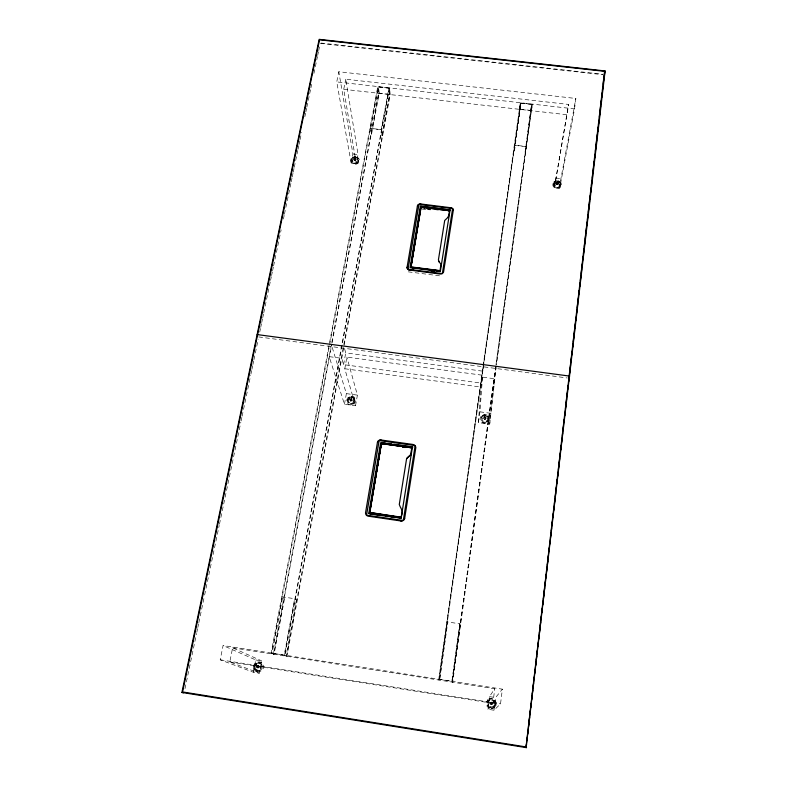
<?xml version="1.0" encoding="UTF-8"?>
<svg xmlns="http://www.w3.org/2000/svg" width="787" height="787" viewBox="0 0 787 787"><rect width="100%" height="100%" fill="white"/><g stroke="black" fill="none" stroke-linecap="round" stroke-linejoin="round"><path stroke-width="0.59" stroke-dasharray="3.94 2.95" d="M262.278 666.186L262.13 667.858M459.706 625.203L459.756 623.855L451.846 682.044L460.179 623.865L447.085 621.878L447.587 623.353L439.559 680.125L447.508 621.986L447.587 623.353M478.407 422.599L480.965 387.066L482.638 375.251L346.89 357.111L344.775 368.749L355.527 405.748L344.46 404.233L329.153 356.629L341.735 358.311L343.575 364.647L481.25 383.121L481.683 377.032L494.551 378.754L489.691 424.144L478.407 422.599L479.922 411.827L482.638 375.251M347.874 402.098L348.07 399.471L350.146 397.691L352.891 397.799L354.691 399.727L354.504 402.364L352.428 404.144L349.684 404.036L347.382 401.645M483.405 364.922L482.943 371.189L345.729 352.891L344.529 348.562M484.822 415.93L483.838 418.428L484.822 415.93L486.032 416.776L485.097 418.595L484.762 416.618L485.904 418.133L484.703 417.287L483.936 417.769M484.153 419.028L485.038 419.294L486.032 416.776M514.452 151.094L520.994 103.225L531.559 104.425L525.411 152.373L526.109 146.49L514.678 145.162L514.088 151.045L520.994 103.225M519.646 109.354L520.315 102.743L438.723 680.017L520.66 102.979L531.943 104.258L496.105 364.666M438.949 679.27L439.136 680.057L520.66 102.979M489.691 424.144L496.095 367.824M525.057 152.334L531.559 104.425M531.53 110.711L532.327 104.1L496.469 364.843M232.618 647.809L494.748 688.773L489.475 696.623L487.861 709.264L493.98 710.228L500.532 703.893L502.362 689.156L223.085 645.537L220.212 659.811L253.394 672.265L259.307 673.2L261.648 660.883L232.618 647.809L229.804 661.926L259.307 673.2M574.54 108.891L575.838 98.464L338.803 71.735L336.757 81.897L351.169 163.125L356.314 163.735L358.055 154.567L345.749 79.202L568.627 104.445L554.442 187.385L559.734 188.014L574.54 108.891L336.757 81.897M487.861 709.264L492.908 703.322L494.748 688.773M493.98 710.228L495.574 697.587L502.362 689.156M559.734 188.014L560.915 178.639L575.838 98.464M554.442 187.385L568.627 104.445M495.79 366.024L452.269 682.103L495.928 365.886M495.958 364.804L531.943 104.258M496.194 365.955L452.682 682.201L452.663 681.394M422.107 209.076L425.747 209.49M355.527 405.748L357.406 395.123L346.89 357.111M558.081 180.695L558.199 184.02L557.885 181.787L557.117 183.371L558.593 181.856L558.081 180.695L556.793 181.138L556.409 183.292L556.911 184.463L557.776 184.453M344.46 404.233L346.378 393.628L331.75 345.896M556.34 183.873L556.911 184.463L556.793 181.138M343.575 364.647L345.729 352.891M296.355 600.363L286.094 656.142L284.225 655.128L294.633 598.769L296.758 600.432L294.987 598.769L282.208 596.831L284.53 598.573L274.092 654.272L272.105 653.24L282.681 596.949L284.53 598.573M381.203 129.786L388.876 88.223L378.527 87.042L370.726 128.556L371.513 134.351L370.343 128.32L381.538 129.629L382.246 135.61L381.203 129.786L370.726 128.556M389.211 88.055L284.579 655.158L286.498 656.21L389.84 94.361L389.211 88.055L378.154 86.806L271.623 653.141L273.679 654.204L331.829 344.096M342.138 344.991L284.933 655.197L286.97 656.309L390.204 94.597L389.545 87.898L342.355 343.781M381.892 135.571L389.486 94.322L388.876 88.223M331.494 344.165L273.345 654.174L271.141 653.043L377.78 86.56L378.557 93.269L331.721 342.965M332.055 342.886L378.881 93.112L378.154 86.806M371.513 134.351L379.236 93.151L378.527 87.042M253.394 672.265L255.755 659.959L223.085 645.537M351.169 163.125L352.93 153.957L338.803 71.735M354.701 401.203L354.799 399.766M356.314 163.735L343.732 89.295L345.749 79.202M184.994 688.694L196.573 633.466M196.819 632.266L197.576 628.665M197.832 627.465L198.58 623.865M198.836 622.665L204.374 596.251M204.62 595.051L219.209 525.411M219.465 524.211L240.852 422.166M241.097 420.966L241.855 417.366M242.111 416.166L250.66 375.34M250.915 374.14L251.673 370.539M251.919 369.339L252.676 365.739M252.922 364.538L253.68 360.938M253.935 359.738L258.205 339.325M259.72 332.114L260.477 328.504M260.733 327.303L261.491 323.693M261.737 322.483L262.494 318.883M262.75 317.673L263.507 314.062M263.753 312.862L270.305 281.579M270.561 280.379L271.318 276.768M271.574 275.568L272.322 271.958M272.577 270.758L273.335 267.147M273.591 265.947L281.146 229.853M283.418 219.022L284.176 215.412M284.432 214.212L290.983 182.928M291.239 181.728L291.987 178.118M292.243 176.918L293 173.307M293.256 172.097L294.004 168.497M294.259 167.287L296.778 155.255M297.033 154.055L297.791 150.445M298.047 149.245L298.794 145.634M299.05 144.434L299.808 140.824M300.063 139.614L301.569 132.403M304.844 116.761L305.602 113.151M305.858 111.951L306.615 108.34M306.861 107.13L310.649 89.088M310.904 87.888L311.652 84.278M313.924 73.447L317.456 56.605M317.702 55.405L318.46 51.794M318.715 50.594L319.473 46.984M487.95 418.064L487.399 420.297L485.353 421.488L483.002 420.937L481.742 418.959L482.303 416.726M357.918 159.545L357.328 161.453L355.409 162.476L353.284 162.024L352.192 160.351M492.485 703.273L491.629 704.503L491.265 702.171L492.485 703.273L491.186 702.25L490.36 702.83M490.596 704.316L491.56 704.631L492.652 703.076L491.186 702.279L492.15 702.565M491.354 702.073L490.232 703.608L491.56 704.631L492.377 704.05M485.038 419.294L485.923 418.123L484.703 417.267L483.818 418.428L485.038 419.294L485.795 418.792M491.55 704.601L490.409 703.411M354.307 160.214L355.822 159.997M355.685 160.155L354.022 159.712L354.681 157.616L354.917 159.299L353.658 157.479L354.494 156.505L355.567 157.213L355.94 159.436L354.475 160.332M354.16 159.141L355.675 158.925M355.498 158.817L354.022 159.712L355.104 160.41L355.94 159.436L354.288 158.984M255.765 663.834L256.473 663.264L255.204 664.395L257.074 662.703L260.29 662.87L262.356 665.349M352.979 157.823L354.652 157.075L356.472 157.321M482.431 415.88L483.267 415.388M488.717 700.233L489.622 699.673M493.941 706.756L493.036 707.316M354.081 402.423L352.369 403.888L349.359 403.77M349.871 396.805L348.159 398.271L349.871 396.805L352.871 396.923L354.858 399.048M560.128 186.027L558.593 187.336L555.73 187.247L553.733 185.388M555.809 181.108L554.274 182.407L555.809 181.108L558.672 181.187L560.669 183.046M487.242 421.389L486.415 421.871M258.539 667.779L258.293 667.868A1.18 1.121 -62.6 0 1 257.556 667.789L257.093 666.235L258.175 665.517L257.133 667.592L257.113 666.245L258.618 665.674L259.198 666.461M494.846 706.195L492.023 707.946L488.796 707.09L487.487 704.867L488.402 706.362L487.92 705.605M487.812 700.794L490.635 699.043L493.852 699.899L495.171 702.122L494.256 700.617L494.728 701.374M481.605 416.362L484.202 414.847L487.173 415.546L488.383 417.435L487.547 416.136L487.979 416.805M488.078 420.907L485.471 422.422L482.5 421.714M357.2 162.466L356.413 162.889M352.202 158.236L354.642 156.938L357.337 157.508L358.37 159.092L357.642 157.98L358.026 158.571M352.606 159.299L354.829 158.108L357.288 158.64M357.977 162.053L355.537 163.362L352.832 162.781L351.799 161.187M352.615 160.164L353.53 159.84M353.766 157.4L355.606 157.144L354.73 158.187L353.658 157.479M257.634 665.684L258.618 665.674L259.08 667.228L257.556 667.789L256.975 667.002M258.608 665.704L256.247 665.891L256.7 667.415L259.061 667.219M256.7 667.415L258.205 666.864L257.743 665.34M351.455 400.878L351.228 400.957A1.053 1.003 -15.9 0 1 350.54 400.888L349.664 398.143L351.041 397.661L351.946 400.396L350.54 400.888L349.979 400.219M350.569 399.078L352.035 399.737M556.832 182.869L557.255 182.771A1.003 0.885 5.2 0 1 558.18 183.253L558.268 183.44M557.304 182.289L558.593 181.856M556.911 184.463L558.219 184.02L557.698 182.85L556.409 183.292L558.18 183.253M482.234 418.812L483.277 418.546M556.724 181.128L558.593 181.315L560.029 182.446M350.835 396.845L351.789 396.884M488.511 703.883L489.642 703.706M258.106 662.762L259.139 662.811M493.095 703.194L494.197 703.037M351.228 400.957L350.992 400.986A1.053 1.003 -16.5 0 1 350.058 400.426M258.293 667.868L258.038 667.897A1.18 1.112 -62.8 0 1 257.054 667.248M258.51 670.898L257.477 670.849M486.455 418.084L487.478 418.054M351.405 403.849L350.441 403.81M484.703 417.267L485.589 417.533M557.678 187.306L556.753 187.276M351.514 396.245C357.859 396.195 356.147 406.358 350.343 404.892C344.617 404.213 346.142 395.625 351.75 396.255M356.462 159.427L357.446 159.476M259.789 670.731L256.837 670.583L254.968 668.311L255.254 665.261L257.526 663.215L260.467 663.362L262.346 665.625L262.071 668.675L259.553 670.947L256.316 670.79L254.26 668.301M428.217 209.499L430.656 209.676M426.967 209.568L430.627 209.834M485.274 415.103L486.228 415.329M321.076 43.059L603.108 74.303M320.23 43.374L602.576 74.667M378.881 93.112L389.84 94.361M520.02 109.196L531.205 110.475M343.732 89.295L567.329 114.784M515.023 145.388L525.726 146.638M352.93 153.957L358.055 154.567M555.642 178.01L560.915 178.639M408.286 271.849L442.422 276.178M258.716 336.925L567.289 377.967M344.775 368.749L480.965 387.066M346.378 393.628L357.406 395.123M479.922 411.827L491.177 413.362M272.105 653.24L284.225 655.128M439.382 679.368L451.817 681.306M554.973 182.987L555.907 183.164M255.755 659.959L261.648 660.883M489.475 696.623L495.574 697.587M491.786 699.348L492.819 699.623M220.212 659.811L500.532 703.893M229.804 661.926L492.908 703.322M557.639 181.158L559.39 181.856M490.862 707.641L489.829 707.365M484.408 422.166L483.454 421.94M354.563 163.155L353.697 162.968M484.212 415.723L486.917 416.362M348.71 399.088L349.595 399.373M484.349 419.166L484.566 419.255A1.062 1.023 6.3 0 0 485.658 418.979M260.674 668.015L259.621 667.494M256.601 665.989L255.696 665.527M352.448 400.652L353.402 401.193M558.681 184.266L559.547 184.817M483.956 417.08L485.156 417.917M353.589 397.691L354.219 398.37M555.012 186.578L554.373 185.988M348.651 403.003L348.011 402.324M255.578 669.894L254.919 669.098M261.038 663.766L261.697 664.553M349.664 398.143L350.333 400.17L351.258 398.379L350.087 399.56L351.514 398.979L351.927 400.386L350.549 400.868L350.126 399.462M257.113 666.245L257.565 667.769M351.041 397.661L351.464 399.088M354.494 156.505L355.104 160.41M257.88 665.595A1.18 1.112 -62.8 0 1 259.12 666.215M492.229 704.267A1.2 1.151 75.7 0 1 491.039 704.581M490.517 702.614A1.2 1.151 75.7 0 1 491.934 702.407M557.57 184.522A1.003 0.885 5.2 0 1 556.419 184.06M557.039 182.8A1.003 0.885 4.7 0 1 557.698 182.85M350.786 398.999A1.053 1.003 -16.5 0 1 351.966 399.53M484.084 417.582A1.062 1.023 6.3 0 1 485.392 417.395M559.97 183.105L559.941 185.112L558.327 186.48L556.075 186.411L554.501 184.945L554.53 182.948L556.143 181.581L558.396 181.64L559.97 183.105M560.206 184.02L560.177 186.342L558.317 187.936L555.701 187.857L553.871 186.155L553.91 183.833L555.779 182.25L558.386 182.328L560.206 184.02M560.669 183.676L560.649 184.955L560.669 183.676M553.753 183.479L553.733 184.748L553.753 183.479M496.263 702.791L496.026 705.3L494.206 707.769C497.315 705.241 490.901 710.809 489.248 708.152L489.78 708.418L487.015 706.195L486.327 704.267L486.396 702.23L487.93 699.712L487.212 700.391C488.934 697.882 493.065 697.656 494.905 700.115L496.263 702.791M350.972 160.263C350.412 166.952 362.177 164.631 358.862 158.59C357.013 155.373 351.277 156.505 350.972 160.263M489.396 418.231C490.478 426.111 476.755 423.721 480.877 416.598C482.825 412.998 488.835 414.218 489.396 418.231M347.441 399.855C347.244 402.61 347.824 397.809 347.441 399.855M253.581 666.638C252.824 674.715 266.508 672.383 262.927 664.592C260.979 659.968 253.699 661.818 253.581 666.638M254.368 666.245L254.339 667.465L254.585 665.438L254.368 666.245M354.022 399.196L353.855 401.468L352.064 403.003L349.694 402.914L348.139 401.242L348.307 398.97L350.097 397.435L352.458 397.533L354.022 399.196M495.417 703.696L495.033 705.359L495.417 703.696M488.609 418.773L488.255 420.189L488.609 418.773M487.291 702.811L487.625 701.63L487.291 702.811M261.422 665.635L261.176 668.271L259.208 670.042L256.67 669.914L255.047 667.956L255.293 665.32L257.26 663.549L259.799 663.677L261.422 665.635M481.113 418.054L481.428 417.071L481.113 418.054M351.681 159.663L352.015 158.846L351.681 159.663M358.538 160.233L358.164 161.443L358.538 160.233M495.161 702.998L494.472 706.037L491.895 707.631L488.953 706.854L487.36 704.149L488.058 701.109L490.626 699.515L493.567 700.292L495.161 702.998M488.579 701.355L487.979 703.971L489.347 706.303L491.895 706.982L494.108 705.605L494.708 702.978L493.331 700.646L490.793 699.977L488.579 701.355M552.995 183.568C551.254 189.431 562.046 190.474 561.436 184.247C561.013 179.957 554.038 179.387 552.995 183.568M488.383 418.654L487.743 421.252L485.372 422.629L482.657 421.989L481.191 419.697L481.841 417.1L484.349 415.536L486.691 416.087L488.383 418.654M358.557 160.568L357.878 162.781L355.645 163.971L353.186 163.45L351.927 161.512L352.783 158.453L354.701 157.42L356.826 157.872L358.557 160.568M490.488 698.364L489.484 698.728L491.56 698.423L490.488 698.364M493.115 708.339L491.029 708.654L493.115 708.339M260.782 662.3L259.779 662.034L261.599 662.949L260.782 662.3M257.172 671.764L255.352 670.849L257.172 671.764"/><path stroke-width="1.18" d="M381.174 443.947L369.487 512.622L381.351 443.947M374.917 481.477L369.644 512.691L381.105 443.986L375.32 479.086M396.51 517.334L400.839 517.325M440.012 270.836L411.04 267.177M410.706 267.236L420.652 207.463L420.838 207.955M526.533 743.99L526.109 747.65L605.095 70.958L319.168 39.35L181.905 692.452L183.568 692.786M526.956 740.331L527.241 737.891M527.664 734.241L528.087 730.582M528.51 726.922L528.943 723.263M529.218 720.823L529.651 717.164M530.074 713.514L530.497 709.854M530.782 707.415L531.205 703.755M531.628 700.096L532.051 696.436M532.337 693.996L532.76 690.347M533.192 686.687L533.616 683.027M534.039 679.368L534.324 676.928M534.747 673.269L535.17 669.609M535.593 665.959L535.878 663.52M536.301 659.86L536.734 656.201M537.157 652.541L537.442 650.101M537.865 646.442L538.288 642.792M538.711 639.133L539.134 635.473M539.42 633.033L539.852 629.374M540.276 625.714L540.699 622.064M541.122 618.405L541.407 615.965M541.83 612.306L542.253 608.646M542.686 604.987L543.109 601.327M543.394 598.897L543.817 595.238M544.24 591.578L544.663 587.919M544.948 585.479L545.519 580.599M545.794 578.17L546.227 574.51M546.503 572.07L546.935 568.411M547.358 564.751L547.782 561.092M548.205 557.432L548.49 555.002M548.913 551.343L549.336 547.683M549.769 544.024L550.044 541.584M550.477 537.924L550.9 534.265M551.323 530.615L551.608 528.175M552.031 524.516L552.454 520.856M552.877 517.197L553.31 513.537M553.586 511.097L554.018 507.448M554.442 503.788L554.865 500.129M555.288 496.469L555.711 492.81M555.996 490.37L556.419 486.72M556.852 483.061L557.275 479.401M557.56 476.961L557.983 473.302M558.406 469.642L558.829 465.983M559.114 463.553L559.685 458.673M559.96 456.234L560.393 452.574M560.669 450.134L561.239 445.255M561.524 442.825L561.948 439.166M562.371 435.506L562.656 433.066M563.079 429.407L563.512 425.747M563.935 422.088L564.22 419.658M564.643 415.998L565.066 412.339M565.489 408.679L565.912 405.02M566.197 402.58L566.62 398.92M567.053 395.271L567.476 391.611M567.761 389.172L568.184 385.512M568.607 381.852L569.031 378.193L568.509 378.124M569.454 374.533L569.886 370.874M570.162 368.434L570.595 364.774M571.018 361.115L571.441 357.455M571.726 355.016L572.149 351.356M572.572 347.697L573.005 344.037M573.28 341.597L573.851 336.718M574.136 334.278L574.559 330.619M574.844 328.179L575.415 323.3M575.691 320.86L576.123 317.2M576.546 313.541L576.969 309.881M577.255 307.442L577.678 303.782M578.101 300.122L578.386 297.683M578.809 294.023L579.242 290.364M579.665 286.704L580.088 283.045M580.373 280.605L580.796 276.945M581.219 273.286L581.642 269.626M581.927 267.187L582.36 263.527M582.783 259.867L583.206 256.208M583.492 253.768L584.052 248.889M584.338 246.449L584.761 242.79M585.194 239.13L585.617 235.47M585.902 233.031L586.463 228.151M586.748 225.712L587.171 222.052M587.456 219.612L588.027 214.733M588.312 212.293L588.735 208.634M589.02 206.194L589.581 201.315M589.866 198.875L590.289 195.215M590.575 192.776L591.145 187.896M591.431 185.457L591.854 181.787M592.277 178.128L592.562 175.688M592.985 172.028L593.408 168.369M593.841 164.709L594.264 161.05M594.549 158.61L594.972 154.95M595.395 151.291L595.818 147.631M596.103 145.192L596.674 140.312M596.959 137.873L597.382 134.213M597.667 131.773L598.228 126.894M598.514 124.454L598.937 120.795M599.369 117.135L599.792 113.476M600.078 111.036L600.638 106.156M600.924 103.717L601.347 100.057M601.632 97.618L602.203 92.738M602.488 90.298L602.911 86.639M603.196 84.199L603.757 79.32M604.042 76.88L605.095 70.958M411.011 267.236L421.084 207.296M400.809 517.433C403.977 510.163 401.085 509.878 399.284 504.506L406.505 459.283C406.918 456.755 416.549 450.577 406.938 458.182M400.15 517.777L400.829 517.443L369.654 512.504M436.962 271.348L440.012 271.151M439.333 271.545L440.002 270.984L411.011 267.482M448.639 216.553L448.246 217.143L449.593 210.857M401.144 518.131L412.408 447.124L380.672 442.697L368.798 513.449L401.144 518.131L368.778 513.399M450.075 209.922L440.307 271.564L410.106 267.649L420.415 206.302L450.085 210.031L420.415 206.302M404.636 518.643L415.831 447.596A3.551 3.433 -8.6 0 0 412.831 444.439L381.124 440.012A3.296 3.178 -15.2 0 0 377.465 442.245L365.512 512.927A3.374 3.296 -29.6 0 0 368.316 516.193L400.701 520.935A3.62 3.561 -21.5 0 0 404.636 518.643L404.626 518.594A3.62 3.571 -21.5 0 1 400.691 520.886L400.701 520.935M409.702 270.069L409.712 270.167A3.128 2.863 -5.5 0 1 407.066 267.364L407.056 267.265A3.128 2.863 -5.5 0 0 409.702 270.069L439.923 273.994A3.364 3.089 -2.7 0 0 443.573 271.977L453.282 210.316A3.305 2.981 -2.1 0 0 450.449 207.591L450.449 207.699A3.305 2.981 -2.1 0 1 453.282 210.414L453.282 210.316M411.522 263.517L418.192 223.793M418.595 221.393L420.612 209.352M369.821 512.622L381.459 443.475L411.926 447.842L381.429 443.652L381.665 444.616M370.038 513.891C369.428 511.629 370.047 515.013 371.041 514M372.723 514.098L371.828 513.665M383.436 444.271L384.233 444.124M413.677 268.879L412.88 268.288L414.474 268.485L412.88 268.288M407.066 267.364L417.425 205.938A3.069 2.764 -4.4 0 1 420.809 203.981L450.449 207.699M411.345 263.497L420.445 209.332M420.829 207.483L410.863 267.255M449.554 210.768L421.153 207.04M410.352 455.427L411.916 447.724L381.459 443.475L381.695 444.429M448.246 217.064L444.704 220.478L438.438 259.74L439.008 261.796L438.497 260.743M369.526 512.445L400.858 517.118M412.85 268.446L413.618 268.219M448.954 211.123L449.623 210.7L420.77 207.335M371.808 513.803L372.605 513.754M431.05 270.708L434.611 270.994M436.982 271.19L439.362 271.377M431.02 270.876L434.581 271.161M402.914 447.016L406.495 447.419M402.885 447.203L405.275 447.469M435.88 209.47L438.28 209.765M374.651 514.639L383.151 515.682M385.581 515.987L394.08 517.029M411.06 266.911L440.041 270.639L440.966 264.235L438.998 261.717M257.113 334.573L569.68 376.097M381.951 442.668L385.532 443.17M387.912 443.504L391.503 444.006M393.884 444.34L412.988 447.006M400.799 517.63L369.792 512.829M181.905 692.452L526.552 747.65M423.711 207.798L424.518 208.26M377.465 442.245L377.475 442.314A3.296 3.178 -15.2 0 1 381.134 440.081L381.124 440.012M417.425 205.938L417.425 206.046A3.069 2.764 -4.4 0 1 420.819 204.089L420.809 203.981M604.564 71.312L526.041 746.942L182.584 691.95L319.542 39.803L604.564 71.312M415.152 445.599L403.308 520.502L366.535 515.17L379.127 440.582L415.152 445.599M452.623 208.634L442.353 273.591L408.03 269.252L418.94 204.531L452.623 208.634"/></g></svg>
